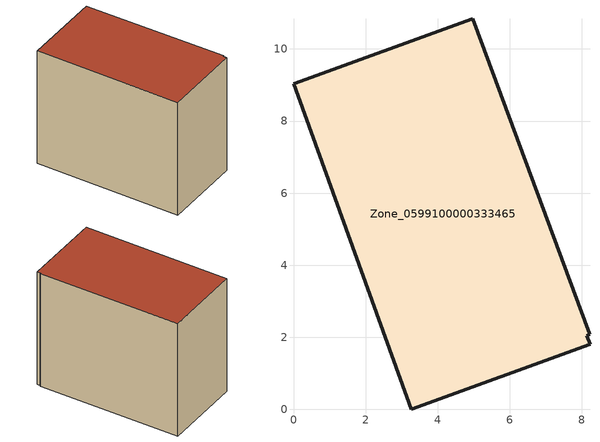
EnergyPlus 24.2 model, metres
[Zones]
Zone_0599100000333465
 floor ground (C_G): 8.14,2.05 8.22,1.8 3.27,0 0,9.03 4.98,10.84 8.22,2.09 z0
 wall outside (C_F): 8.22,2.09 4.98,10.84 0,9.03 3.27,0 8.22,1.8 8.14,2.05 8.22,2.09 z0:7.93
 roof outside (C_R): 8.22,1.8 8.14,2.05 8.22,2.09 4.98,10.84 0,9.03 3.27,0 z7.93
[BUILDING]
Pand.0599100000333465: North Axis=0; Terrain=City; Loads Convergence Tolerance Value=0.04; Temperature Convergence Tolerance Value=0.4; Solar Distribution=FullExterior; Maximum Number of Warmup Days=25; Minimum Number of Warmup Days=1
[Site:Location]
Rotterdam.The.Hague.AP_ZH_NLD Design_Conditions: Latitude=51.96; Longitude=4.45; Time Zone=1; Elevation=-4.5
[SITE:GROUNDTEMPERATURE:BUILDINGSURFACE]
18, 18, 18, 18, 18, 18, 18, 18, 18, 18, 18, 18
[MATERIAL] Thermal Absorptance=0.9; Solar Absorptance=0.7; Visible Absorptance=0.7
Name | Roughness | Thickness | Conductivity | Density | Specific Heat
G.TC.1975-1991 | MediumSmooth | 0.15 | 0.288461 | 540 | 1210
F.TC.1975-1991 | Rough | 0.3 | 0.230769 | 1920 | 840
R.TC.1975-1991 | MediumRough | 0.2 | 0.153846 | 1500 | 1000
[CONSTRUCTION]
C_G: G.TC.1975-1991
C_F: F.TC.1975-1991
C_R: R.TC.1975-1991
[ZONE]
Zone_0599100000333465: Type=1; Multiplier=1; Ceiling Height=Autocalculate; Volume=Autocalculate; Floor Area=autocalculate; Part of Total Floor Area=Yes
[ZONEINFILTRATION:DESIGNFLOWRATE]
Infil_Zone_0599100000333465: Zone or ZoneList or Space or SpaceList=Zone_0599100000333465; Schedule=AlwaysOn; Design Flow Rate Calculation Method=Flow/Area; Flow Rate per Floor Area=0.003; Constant Term Coefficient=1; Temperature Term Coefficient=0; Velocity Term Coefficient=0; Velocity Squared Term Coefficient=0
[HVACTEMPLATE:ZONE:IDEALLOADSAIRSYSTEM]
Zone_0599100000333465: Maximum Heating Supply Air Temperature=50; Minimum Cooling Supply Air Temperature=13; Maximum Heating Supply Air Humidity Ratio=0.0156; Minimum Cooling Supply Air Humidity Ratio=0.0077; Heating Limit=NoLimit; Cooling Limit=NoLimit; Dehumidification Control Type=ConstantSensibleHeatRatio; Cooling Sensible Heat Ratio=0.7; Dehumidification Setpoint=60; Humidification Control Type=None; Humidification Setpoint=30; Outdoor Air Method=None; Outdoor Air Flow Rate per Person=0.00944; Outdoor Air Flow Rate per Zone Floor Area=0; Outdoor Air Flow Rate per Zone=0; Demand Controlled Ventilation Type=None; Outdoor Air Economizer Type=NoEconomizer; Heat Recovery Type=None; Sensible Heat Recovery Effectiveness=0.7; Latent Heat Recovery Effectiveness=0.65
[ZONECONTROL:THERMOSTAT]
ThermostatControl_Zone_0599100000333465: Zone or ZoneList=Zone_0599100000333465; Control Type Schedule=DualSetpointControlType; Control 1=Thermostat_Zone_0599100000333465; Temperature Difference Between Cutout And Setpoint=0
[THERMOSTATSETPOINT:DUALSETPOINT]
Thermostat_Zone_0599100000333465: Heating Setpoint Temperature Schedule=HeatingSetpoint_Zone_0599100000333465; Cooling Setpoint Temperature Schedule=CoolingSetpoint_Zone_0599100000333465
[SCHEDULE:COMPACT]
HeatingSetpoint_Zone_0599100000333465: Through: 12/31, For: AllDays, Until: 24:00, 21
CoolingSetpoint_Zone_0599100000333465: Through: 12/31, For: AllDays, Until: 24:00, 24
DualSetpointControlType: Through: 12/31, For: AllDays, Until: 24:00, 4
AlwaysOn: Through: 12/31, For: AllDays, Until: 24:00, 1
